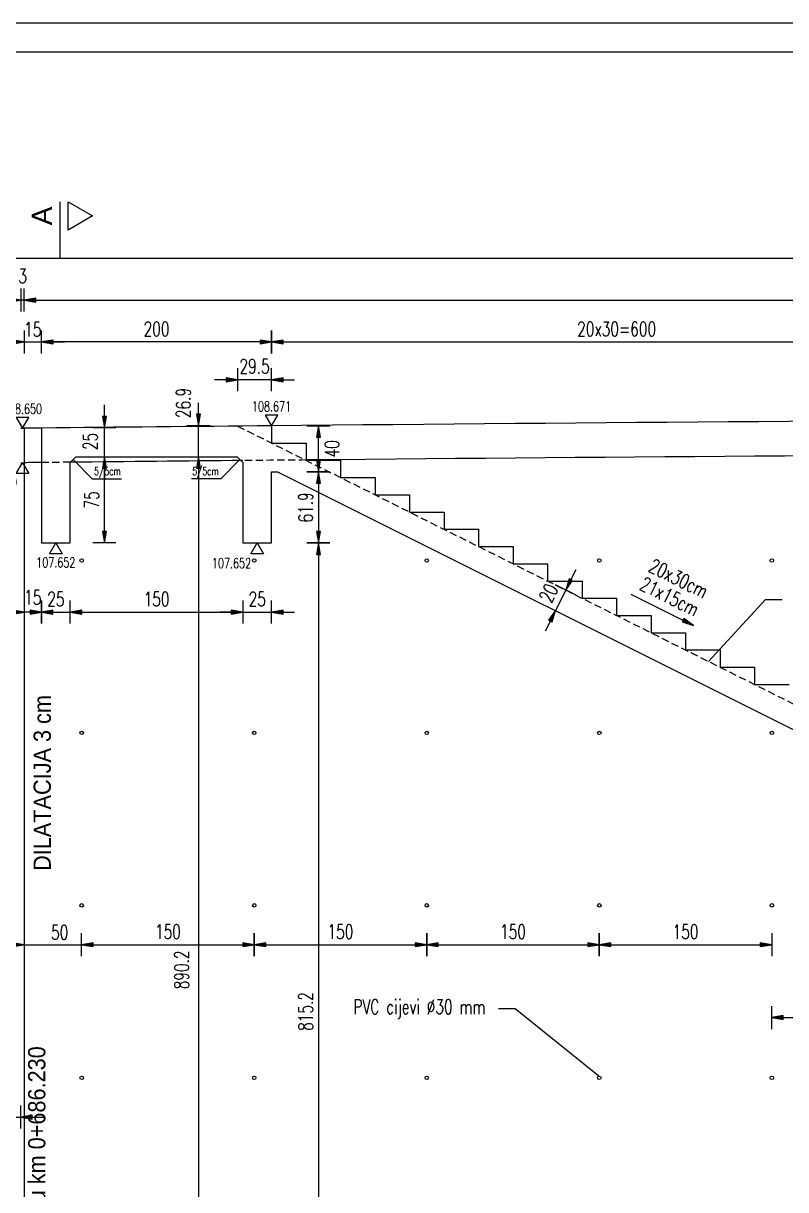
# Model space of a CAD drawing. Extents: x 5880 to 13065, y 60271 to 65757.
# Drawn here: x 9230 to 9893, y 64742 to 65757 of the extents above; entities that cross this region are included whole.
import ezdxf
from ezdxf.enums import TextEntityAlignment as Align

# ---------------------------------------------------------------- set-up
doc = ezdxf.new("R2010")
doc.units = 0
doc.header["$LTSCALE"] = 50
doc.header["$PDMODE"] = 34
doc.header["$PDSIZE"] = 5
doc.linetypes.add('HIDDEN', pattern=[9.525, 6.35, -3.175])
doc.linetypes.add('HIDDEN2', pattern=[0.1875, 0.125, -0.0625])
doc.layers.get('DEFPOINTS').update_dxf_attribs({"linetype": 'CONTINUOUS'})
for name, color, linetype in [('BETON', 7, 'CONTINUOUS'), ('KOTE', 4, 'CONTINUOUS'), ('NEVIDLJIVO', 9, 'HIDDEN2'), ('TANKO', 8, 'CONTINUOUS'), ('TEKST', 7, 'CONTINUOUS')]:
    doc.layers.add(name, color=color, linetype=linetype)
doc.styles.add('KOTE', font='romans.shx', dxfattribs={"width": 0.7})
doc.styles.add('NASLOV', font='ARIAL.TTF')
doc.styles.get("Standard").update_dxf_attribs({"font": 'romans.shx', "width": 0.9})
doc.dimstyles.new('M50', dxfattribs={"dimscale": 100, "dimtxt": 0.125, "dimasz": 0.1, "dimexe": 0.4, "dimexo": 2, "dimgap": 0.05, "dimtad": 1, "dimdec": 1, "dimrnd": 0.01, "dimdsep": 46, "dimtxsty": 'KOTE', "dimblk1": 'S', "dimblk2": 'S', "dimsah": 1, "dimcen": 0.4, "dimdle": 0.4, "dimse1": 1, "dimse2": 1, "dimclrd": 8, "dimclre": 251, "dimclrt": 4, "dimadec": 0, "dimazin": 0, "dimtfac": 1, "dimtdec": 1, "dimtmove": 2, "dimatfit": 3, "dimldrblk": 'S', "dimfxl": 0, "dimtvp": 1, "dimtolj": 1, "dimtzin": 4, "dimarcsym": 0})

# ---------------------------------------------------------------- blocks, each defined once
blk = doc.blocks.new('S')
at = {"layer": 'KOTE', "color": 9}
blk.add_line((0, 1), (0, -1), dxfattribs=at)
blk.add_lwpolyline([(-1, 0.17), (-1, -0.17), (0, 0)], close=True, dxfattribs=at)
at = {"layer": 'KOTE', "color": 9, "linetype": 'ByBlock'}
blk.add_solid([(-1, 0.17), (-1, -0.17), (0, 0)], dxfattribs=at)
blk = doc.blocks.new('*D115')
at = {"layer": 'DEFPOINTS', "color": 0}
for p in [(11581.2, 65516.3), (11581.2, 65417.8), (9231.3, 65404.9)]:
    blk.add_point(p, dxfattribs=at)
at = {"layer": 'TANKO', "color": 8, "lineweight": -2}
blk.add_line((9241.3, 65516.3), (11571.2, 65516.3), dxfattribs=at)
at = {"layer": 'TANKO', "color": 8, "lineweight": -2, "xscale": 10, "yscale": 10, "zscale": 10, "rotation": 180}
blk.add_blockref('S', (9231.3, 65516.3), dxfattribs=at)
at = {"layer": 'TANKO', "color": 8, "lineweight": -2, "xscale": 10, "yscale": 10, "zscale": 10}
blk.add_blockref('S', (11581.2, 65516.3), dxfattribs=at)
at = {"layer": 'TANKO', "color": 4, "insert": (10406.2, 65527.5), "char_height": 12.5, "attachment_point": 5, "style": 'KOTE'}
blk.add_mtext('\\A1;2350', dxfattribs=at)
blk = doc.blocks.new('*D129')
at = {"layer": 'DEFPOINTS', "color": 0}
for p in [(9228.2, 65516.3), (9228.2, 65404.9), (9231.3, 65404.9)]:
    blk.add_point(p, dxfattribs=at)
at = {"layer": 'TANKO', "color": 8, "lineweight": -2}
for p, q in [((9218.2, 65516.3), (9208.2, 65516.3)), ((9231.3, 65516.3), (9228.2, 65516.3)), ((9241.3, 65516.3), (9251.3, 65516.3))]:
    blk.add_line(p, q, dxfattribs=at)
at = {"layer": 'TANKO', "color": 8, "lineweight": -2, "xscale": 10, "yscale": 10, "zscale": 10}
blk.add_blockref('S', (9228.2, 65516.3), dxfattribs=at)
at = {"layer": 'TANKO', "color": 8, "lineweight": -2, "xscale": 10, "yscale": 10, "zscale": 10, "rotation": 180}
blk.add_blockref('S', (9231.3, 65516.3), dxfattribs=at)
at = {"layer": 'TANKO', "color": 4, "insert": (9229.9, 65537.2), "char_height": 12.5, "attachment_point": 5, "style": 'KOTE'}
blk.add_mtext('\\A1;3', dxfattribs=at)
blk = doc.blocks.new('*D132')
at = {"layer": 'DEFPOINTS', "color": 0}
for p in [(9146, 65375.1), (9246.3, 65375.1), (9246.2, 64489.9)]:
    blk.add_point(p, dxfattribs=at)
at = {"layer": 'TANKO', "color": 8, "lineweight": -2}
blk.add_line((9146, 64499.9), (9146, 65365.1), dxfattribs=at)
at = {"layer": 'TANKO', "color": 8, "lineweight": -2, "xscale": 10, "yscale": 10, "zscale": 10}
for p, rotation in [((9146, 65375.1), 89.99801480159866), ((9146, 64489.9), 269.9980148015986)]:
    blk.add_blockref('S', p, dxfattribs=dict(at, rotation=rotation))
at = {"layer": 'TANKO', "color": 4, "insert": (9134.7, 64932.5), "char_height": 12.5, "attachment_point": 5, "rotation": 89.998, "style": 'KOTE'}
blk.add_mtext('\\A1;885.2', dxfattribs=at)
blk = doc.blocks.new('*D133')
at = {"layer": 'DEFPOINTS', "color": 0}
for p in [(9146, 65405.1), (9246.3, 65405.1), (9246.3, 65375.1)]:
    blk.add_point(p, dxfattribs=at)
at = {"layer": 'TANKO', "color": 8, "lineweight": -2}
blk.add_line((9146, 65385.1), (9146, 65395.1), dxfattribs=at)
at = {"layer": 'TANKO', "color": 8, "lineweight": -2, "xscale": 10, "yscale": 10, "zscale": 10}
for p, rotation in [((9146, 65405.1), 89.99801480159866), ((9146, 65375.1), 269.9980148015986)]:
    blk.add_blockref('S', p, dxfattribs=dict(at, rotation=rotation))
at = {"layer": 'TANKO', "color": 4, "insert": (9134.8, 65390.1), "char_height": 12.5, "attachment_point": 5, "rotation": 89.998, "style": 'KOTE'}
blk.add_mtext('\\A1;30', dxfattribs=at)
blk = doc.blocks.new('*D137')
at = {"layer": 'DEFPOINTS', "color": 0}
for p in [(6325.2, 65552.6), (11581.2, 65417.8), (6325.2, 65358.6)]:
    blk.add_point(p, dxfattribs=at)
at = {"layer": 'TANKO', "color": 8, "lineweight": -2}
blk.add_line((11571.2, 65552.6), (6335.2, 65552.6), dxfattribs=at)
at = {"layer": 'TANKO', "color": 8, "lineweight": -2, "xscale": 10, "yscale": 10, "zscale": 10, "rotation": 180}
blk.add_blockref('S', (6325.2, 65552.6), dxfattribs=at)
at = {"layer": 'TANKO', "color": 8, "lineweight": -2, "xscale": 10, "yscale": 10, "zscale": 10}
blk.add_blockref('S', (11581.2, 65552.6), dxfattribs=at)
at = {"layer": 'TANKO', "color": 4, "insert": (8953.2, 65563.8), "char_height": 12.5, "attachment_point": 5, "style": 'KOTE'}
blk.add_mtext('\\A1;5256', dxfattribs=at)
blk = doc.blocks.new('GKOT')
at = {"layer": 'TANKO'}
blk.add_lwpolyline([(0, 0), (0.155, 0.268), (-0.155, 0.268)], close=True, dxfattribs=at)
at = {"layer": 'KOTE', "style": 'KOTE', "width": 0.7}
blk.add_attdef('KOTA', text='', height=0.25, dxfattribs=at).set_placement((0, 0.482), align=Align.MIDDLE)
blk = doc.blocks.new('dKOT')
at = {"layer": 'TANKO'}
blk.add_lwpolyline([(0, 0), (0.155, -0.268), (-0.155, -0.268)], close=True, dxfattribs=at)
at = {"layer": 'KOTE', "style": 'KOTE', "width": 0.7}
blk.add_attdef('KOTA', text='', height=0.25, dxfattribs=at).set_placement((0, -0.482), align=Align.MIDDLE)
blk = doc.blocks.new('*D149')
at = {"layer": 'DEFPOINTS', "color": 0}
for p in [(9703.3, 65263.4), (9693.2, 65246.2), (9694.4, 65245.6)]:
    blk.add_point(p, dxfattribs=at)
at = {"layer": 'TANKO', "color": 8, "lineweight": -2}
for p, q in [((9706.6, 65273), (9711, 65282)), ((9702.1, 65264.1), (9693.2, 65246.2)), ((9688.7, 65237.2), (9684.2, 65228.3))]:
    blk.add_line(p, q, dxfattribs=at)
at = {"layer": 'TANKO', "color": 8, "lineweight": -2, "xscale": 10, "yscale": 10, "zscale": 10}
for p, rotation in [((9702.1, 65264.1), 243.4349488229313), ((9693.2, 65246.2), 63.43494882293132)]:
    blk.add_blockref('S', p, dxfattribs=dict(at, rotation=rotation))
at = {"layer": 'TANKO', "color": 4, "insert": (9687.1, 65261.4), "char_height": 12.5, "attachment_point": 5, "rotation": 63.4349, "style": 'KOTE'}
blk.add_mtext('\\A1;20', dxfattribs=at)
blk = doc.blocks.new('STR')
at = {"layer": 'KOTE', "color": 9}
blk.add_lwpolyline([(-1, 0.17), (-1, -0.17), (0, 0)], close=True, dxfattribs=at)
at = {"layer": 'KOTE', "color": 9, "linetype": 'ByBlock'}
blk.add_solid([(-1, 0.17), (-1, -0.17), (0, 0)], dxfattribs=at)
blk = doc.blocks.new('*D152')
at = {"layer": 'DEFPOINTS', "color": 0}
for p in [(9246.3, 65305.1), (9271.3, 65305.1), (9271.3, 65244.9)]:
    blk.add_point(p, dxfattribs=at)
at = {"layer": 'TANKO', "color": 8, "lineweight": -2}
for p, q in [((9236.3, 65244.9), (9226.3, 65244.9)), ((9246.3, 65244.9), (9271.3, 65244.9)), ((9281.3, 65244.9), (9291.3, 65244.9))]:
    blk.add_line(p, q, dxfattribs=at)
at = {"layer": 'TANKO', "color": 8, "lineweight": -2, "xscale": 10, "yscale": 10, "zscale": 10}
blk.add_blockref('S', (9246.3, 65244.9), dxfattribs=at)
at = {"layer": 'TANKO', "color": 8, "lineweight": -2, "xscale": 10, "yscale": 10, "zscale": 10, "rotation": 180}
blk.add_blockref('S', (9271.3, 65244.9), dxfattribs=at)
at = {"layer": 'TANKO', "color": 4, "insert": (9258.8, 65256.2), "char_height": 12.5, "attachment_point": 5, "style": 'KOTE'}
blk.add_mtext('\\A1;25', dxfattribs=at)
blk = doc.blocks.new('*D153')
at = {"layer": 'DEFPOINTS', "color": 0}
for p in [(9271.3, 65305.1), (9421.3, 65305.1), (9421.3, 65244.9)]:
    blk.add_point(p, dxfattribs=at)
at = {"layer": 'TANKO', "color": 8, "lineweight": -2}
blk.add_line((9281.3, 65244.9), (9411.3, 65244.9), dxfattribs=at)
at = {"layer": 'TANKO', "color": 8, "lineweight": -2, "xscale": 10, "yscale": 10, "zscale": 10, "rotation": 180}
blk.add_blockref('S', (9271.3, 65244.9), dxfattribs=at)
at = {"layer": 'TANKO', "color": 8, "lineweight": -2, "xscale": 10, "yscale": 10, "zscale": 10}
blk.add_blockref('S', (9421.3, 65244.9), dxfattribs=at)
at = {"layer": 'TANKO', "color": 4, "insert": (9346.3, 65256.2), "char_height": 12.5, "attachment_point": 5, "style": 'KOTE'}
blk.add_mtext('\\A1;150', dxfattribs=at)
blk = doc.blocks.new('*D154')
at = {"layer": 'DEFPOINTS', "color": 0}
for p in [(9421.3, 65305.1), (9446.3, 65305.1), (9446.3, 65244.9)]:
    blk.add_point(p, dxfattribs=at)
at = {"layer": 'TANKO', "color": 8, "lineweight": -2}
for p, q in [((9411.3, 65244.9), (9401.3, 65244.9)), ((9421.3, 65244.9), (9446.3, 65244.9)), ((9456.3, 65244.9), (9466.3, 65244.9))]:
    blk.add_line(p, q, dxfattribs=at)
at = {"layer": 'TANKO', "color": 8, "lineweight": -2, "xscale": 10, "yscale": 10, "zscale": 10}
blk.add_blockref('S', (9421.3, 65244.9), dxfattribs=at)
at = {"layer": 'TANKO', "color": 8, "lineweight": -2, "xscale": 10, "yscale": 10, "zscale": 10, "rotation": 180}
blk.add_blockref('S', (9446.3, 65244.9), dxfattribs=at)
at = {"layer": 'TANKO', "color": 4, "insert": (9433.8, 65256.2), "char_height": 12.5, "attachment_point": 5, "style": 'KOTE'}
blk.add_mtext('\\A1;25', dxfattribs=at)
blk = doc.blocks.new('*D173')
at = {"layer": 'DEFPOINTS', "color": 0}
for p in [(9446.3, 65367), (9446.3, 65305.1), (9487.1, 65305.1)]:
    blk.add_point(p, dxfattribs=at)
at = {"layer": 'TANKO', "color": 8, "lineweight": -2}
blk.add_line((9487.1, 65357), (9487.1, 65315.1), dxfattribs=at)
at = {"layer": 'TANKO', "color": 8, "lineweight": -2, "xscale": 10, "yscale": 10, "zscale": 10}
for p, rotation in [((9487.1, 65367), 90), ((9487.1, 65305.1), 270)]:
    blk.add_blockref('S', p, dxfattribs=dict(at, rotation=rotation))
at = {"layer": 'TANKO', "color": 4, "insert": (9475.9, 65336), "char_height": 12.5, "attachment_point": 5, "rotation": 90, "style": 'KOTE'}
blk.add_mtext('\\A1;61.9', dxfattribs=at)
blk = doc.blocks.new('*D174')
at = {"layer": 'DEFPOINTS', "color": 0}
for p in [(9446.3, 65305.1), (9479.6, 64489.9), (9487.1, 64489.9)]:
    blk.add_point(p, dxfattribs=at)
at = {"layer": 'TANKO', "color": 8, "lineweight": -2}
blk.add_line((9487.1, 65295.1), (9487.1, 64499.9), dxfattribs=at)
at = {"layer": 'TANKO', "color": 8, "lineweight": -2, "xscale": 10, "yscale": 10, "zscale": 10}
for p, rotation in [((9487.1, 65305.1), 90), ((9487.1, 64489.9), 270)]:
    blk.add_blockref('S', p, dxfattribs=dict(at, rotation=rotation))
at = {"layer": 'TANKO', "color": 4, "insert": (9475.9, 64897.5), "char_height": 12.5, "attachment_point": 5, "rotation": 90, "style": 'KOTE'}
blk.add_mtext('\\A1;815.2', dxfattribs=at)
blk = doc.blocks.new('*D175')
at = {"layer": 'DEFPOINTS', "color": 0}
for p in [(9381.8, 65380.1), (9382.8, 64489.9), (9382.8, 64489.9)]:
    blk.add_point(p, dxfattribs=at)
at = {"layer": 'TANKO', "color": 8, "lineweight": -2}
blk.add_line((9382.8, 65370.1), (9382.8, 64499.9), dxfattribs=at)
at = {"layer": 'TANKO', "color": 8, "lineweight": -2, "xscale": 10, "yscale": 10, "zscale": 10}
for p, rotation in [((9382.8, 65380.1), 90), ((9382.8, 64489.9), 270)]:
    blk.add_blockref('S', p, dxfattribs=dict(at, rotation=rotation))
at = {"layer": 'TANKO', "color": 4, "insert": (9368.1, 64933.7), "char_height": 12.5, "attachment_point": 5, "rotation": 90, "style": 'KOTE'}
blk.add_mtext('\\A1;890.2', dxfattribs=at)
blk = doc.blocks.new('*D176')
at = {"layer": 'DEFPOINTS', "color": 0}
for p in [(9283.1, 65380.1), (9301, 65380.1), (9271.3, 65305.1)]:
    blk.add_point(p, dxfattribs=at)
at = {"layer": 'TANKO', "color": 8, "lineweight": -2}
blk.add_line((9301, 65315.1), (9301, 65370.1), dxfattribs=at)
at = {"layer": 'TANKO', "color": 8, "lineweight": -2, "xscale": 10, "yscale": 10, "zscale": 10}
for p, rotation in [((9301, 65380.1), 90), ((9301, 65305.1), 270)]:
    blk.add_blockref('S', p, dxfattribs=dict(at, rotation=rotation))
at = {"layer": 'TANKO', "color": 4, "insert": (9289.8, 65342.6), "char_height": 12.5, "attachment_point": 5, "rotation": 90, "style": 'KOTE'}
blk.add_mtext('\\A1;75', dxfattribs=at)
blk = doc.blocks.new('*D177')
at = {"layer": 'DEFPOINTS', "color": 0}
for p in [(9246.3, 65405.1), (9301, 65405.1), (9283.1, 65380.1)]:
    blk.add_point(p, dxfattribs=at)
at = {"layer": 'TANKO', "color": 8, "lineweight": -2}
for p, q in [((9301, 65415.1), (9301, 65425.1)), ((9301, 65380.1), (9301, 65405.1)), ((9301, 65370.1), (9301, 65360.1))]:
    blk.add_line(p, q, dxfattribs=at)
at = {"layer": 'TANKO', "color": 8, "lineweight": -2, "xscale": 10, "yscale": 10, "zscale": 10}
for p, rotation in [((9301, 65405.1), 270), ((9301, 65380.1), 90)]:
    blk.add_blockref('S', p, dxfattribs=dict(at, rotation=rotation))
at = {"layer": 'TANKO', "color": 4, "insert": (9288.8, 65393.4), "char_height": 12.5, "attachment_point": 5, "rotation": 90, "style": 'KOTE'}
blk.add_mtext('\\A1;25', dxfattribs=at)
blk = doc.blocks.new('*D178')
at = {"layer": 'DEFPOINTS', "color": 0}
for p in [(9382.8, 65407), (9446.3, 65407), (9407, 65380.1)]:
    blk.add_point(p, dxfattribs=at)
at = {"layer": 'TANKO', "color": 8, "lineweight": -2}
for p, q in [((9382.8, 65417), (9382.8, 65427)), ((9382.8, 65380.1), (9382.8, 65407)), ((9382.8, 65370.1), (9382.8, 65360.1))]:
    blk.add_line(p, q, dxfattribs=at)
at = {"layer": 'TANKO', "color": 8, "lineweight": -2, "xscale": 10, "yscale": 10, "zscale": 10}
for p, rotation in [((9382.8, 65407), 270), ((9382.8, 65380.1), 90)]:
    blk.add_blockref('S', p, dxfattribs=dict(at, rotation=rotation))
at = {"layer": 'TANKO', "color": 4, "insert": (9369.5, 65426.8), "char_height": 12.5, "attachment_point": 5, "rotation": 90, "style": 'KOTE'}
blk.add_mtext('\\A1;26.9', dxfattribs=at)
blk = doc.blocks.new('*D283')
at = {"layer": 'BETON', "color": 8, "lineweight": -2}
blk.add_line((9456.3, 65479.9), (10036.3, 65479.9), dxfattribs=at)
at = {"layer": 'DEFPOINTS', "color": 0}
for p in [(10046.3, 65479.9), (9446.3, 65407), (10046.3, 65105.1)]:
    blk.add_point(p, dxfattribs=at)
at = {"layer": 'BETON', "color": 8, "lineweight": -2, "xscale": 10, "yscale": 10, "zscale": 10, "rotation": 180}
blk.add_blockref('S', (9446.3, 65479.9), dxfattribs=at)
at = {"layer": 'BETON', "color": 8, "lineweight": -2, "xscale": 10, "yscale": 10, "zscale": 10}
blk.add_blockref('S', (10046.3, 65479.9), dxfattribs=at)
at = {"layer": 'BETON', "color": 4, "insert": (9746.3, 65491.2), "char_height": 12.5, "attachment_point": 5, "style": 'KOTE'}
blk.add_mtext('\\A1;2{\\fRomanS|b0|i0|c238|p2;0x30=}600', dxfattribs=at)
blk = doc.blocks.new('*D289')
at = {"layer": 'DEFPOINTS', "color": 0}
for p in [(9446.3, 65407), (9487.1, 65407), (9446.3, 65367)]:
    blk.add_point(p, dxfattribs=at)
at = {"layer": 'TANKO', "color": 8, "lineweight": -2}
blk.add_line((9487.1, 65377), (9487.1, 65397), dxfattribs=at)
at = {"layer": 'TANKO', "color": 8, "lineweight": -2, "xscale": 10, "yscale": 10, "zscale": 10}
for p, rotation in [((9487.1, 65407), 90), ((9487.1, 65367), 270)]:
    blk.add_blockref('S', p, dxfattribs=dict(at, rotation=rotation))
at = {"layer": 'TANKO', "color": 4, "insert": (9498.8, 65387), "char_height": 12.5, "attachment_point": 5, "rotation": 90, "style": 'KOTE'}
blk.add_mtext('\\A1;40', dxfattribs=at)
blk = doc.blocks.new('*D587')
at = {"layer": 'DEFPOINTS', "color": 0}
for p in [(9231.3, 65305.1), (9246.2, 65305.1), (9231.3, 65244.9)]:
    blk.add_point(p, dxfattribs=at)
at = {"layer": 'TANKO', "color": 8, "lineweight": -2}
for p, q in [((9221.3, 65244.9), (9211.3, 65244.9)), ((9246.2, 65244.9), (9231.3, 65244.9)), ((9256.2, 65244.9), (9266.2, 65244.9))]:
    blk.add_line(p, q, dxfattribs=at)
at = {"layer": 'TANKO', "color": 8, "lineweight": -2, "xscale": 10, "yscale": 10, "zscale": 10}
blk.add_blockref('S', (9231.3, 65244.9), dxfattribs=at)
at = {"layer": 'TANKO', "color": 8, "lineweight": -2, "xscale": 10, "yscale": 10, "zscale": 10, "rotation": 180}
blk.add_blockref('S', (9246.2, 65244.9), dxfattribs=at)
at = {"layer": 'TANKO', "color": 4, "insert": (9238.7, 65257.7), "char_height": 12.5, "attachment_point": 5, "style": 'KOTE'}
blk.add_mtext('\\A1;15', dxfattribs=at)
blk = doc.blocks.new('*D588')
at = {"layer": 'DEFPOINTS', "color": 0}
for p in [(9246.2, 65479.9), (9231.3, 65404.9), (9246.2, 65405.1)]:
    blk.add_point(p, dxfattribs=at)
at = {"layer": 'TANKO', "color": 8, "lineweight": -2}
for p, q in [((9221.3, 65479.9), (9211.3, 65479.9)), ((9231.3, 65479.9), (9246.2, 65479.9)), ((9256.2, 65479.9), (9266.2, 65479.9))]:
    blk.add_line(p, q, dxfattribs=at)
at = {"layer": 'TANKO', "color": 8, "lineweight": -2, "xscale": 10, "yscale": 10, "zscale": 10}
blk.add_blockref('S', (9231.3, 65479.9), dxfattribs=at)
at = {"layer": 'TANKO', "color": 8, "lineweight": -2, "xscale": 10, "yscale": 10, "zscale": 10, "rotation": 180}
blk.add_blockref('S', (9246.2, 65479.9), dxfattribs=at)
at = {"layer": 'TANKO', "color": 4, "insert": (9238.7, 65490.8), "char_height": 12.5, "attachment_point": 5, "style": 'KOTE'}
blk.add_mtext('\\A1;15', dxfattribs=at)
blk = doc.blocks.new('*D589')
at = {"layer": 'DEFPOINTS', "color": 0}
for p in [(9246.3, 65479.9), (9246.3, 65405.1), (9446.3, 65404.7)]:
    blk.add_point(p, dxfattribs=at)
at = {"layer": 'TANKO', "color": 8, "lineweight": -2}
blk.add_line((9436.3, 65479.9), (9256.3, 65479.9), dxfattribs=at)
at = {"layer": 'TANKO', "color": 8, "lineweight": -2, "xscale": 10, "yscale": 10, "zscale": 10, "rotation": 180}
blk.add_blockref('S', (9246.3, 65479.9), dxfattribs=at)
at = {"layer": 'TANKO', "color": 8, "lineweight": -2, "xscale": 10, "yscale": 10, "zscale": 10}
blk.add_blockref('S', (9446.3, 65479.9), dxfattribs=at)
at = {"layer": 'TANKO', "color": 4, "insert": (9346.3, 65491.2), "char_height": 12.5, "attachment_point": 5, "style": 'KOTE'}
blk.add_mtext('\\A1;200', dxfattribs=at)
blk = doc.blocks.new('*D604')
at = {"layer": 'DEFPOINTS', "color": 0}
for p in [(9416.8, 65447), (9416.8, 65406.7), (9446.3, 65404.7)]:
    blk.add_point(p, dxfattribs=at)
at = {"layer": 'TANKO', "color": 8, "lineweight": -2}
for p, q in [((9406.8, 65447), (9396.8, 65447)), ((9446.3, 65447), (9416.8, 65447)), ((9456.3, 65447), (9466.3, 65447))]:
    blk.add_line(p, q, dxfattribs=at)
at = {"layer": 'TANKO', "color": 8, "lineweight": -2, "xscale": 10, "yscale": 10, "zscale": 10}
blk.add_blockref('S', (9416.8, 65447), dxfattribs=at)
at = {"layer": 'TANKO', "color": 8, "lineweight": -2, "xscale": 10, "yscale": 10, "zscale": 10, "rotation": 180}
blk.add_blockref('S', (9446.3, 65447), dxfattribs=at)
at = {"layer": 'TANKO', "color": 4, "insert": (9431.5, 65458.8), "char_height": 12.5, "attachment_point": 5, "style": 'KOTE'}
blk.add_mtext('\\A1;29.5', dxfattribs=at)
blk = doc.blocks.new('A$C788B3A02')
at = {"layer": 'TANKO'}
for centre in [(0, 150), (150, 150), (300, 150), (450, 150), (600, 150)]:
    blk.add_circle(centre, 1.5, dxfattribs=at)
blk = doc.blocks.new('*D649')
at = {"layer": 'DEFPOINTS', "color": 0}
for p in [(9178.2, 64838.4), (9228.2, 64824.7), (9228.2, 64805.6)]:
    blk.add_point(p, dxfattribs=at)
at = {"layer": 'TANKO', "color": 8, "lineweight": -2}
for p, q in [((9168.2, 64805.6), (9158.2, 64805.6)), ((9178.2, 64805.6), (9228.2, 64805.6)), ((9238.2, 64805.6), (9248.2, 64805.6))]:
    blk.add_line(p, q, dxfattribs=at)
at = {"layer": 'TANKO', "color": 8, "lineweight": -2, "xscale": 10, "yscale": 10, "zscale": 10}
blk.add_blockref('S', (9178.2, 64805.6), dxfattribs=at)
at = {"layer": 'TANKO', "color": 8, "lineweight": -2, "xscale": 10, "yscale": 10, "zscale": 10, "rotation": 180}
blk.add_blockref('S', (9228.2, 64805.6), dxfattribs=at)
at = {"layer": 'TANKO', "color": 4, "insert": (9192.5, 64816.9), "char_height": 12.5, "attachment_point": 5, "style": 'KOTE'}
blk.add_mtext('\\A1;50', dxfattribs=at)
blk = doc.blocks.new('*D656')
at = {"layer": 'DEFPOINTS', "color": 0}
for p in [(9281.2, 64988.4), (9231.2, 64976.6), (9281.2, 64955.6)]:
    blk.add_point(p, dxfattribs=at)
at = {"layer": 'TANKO', "color": 8, "lineweight": -2}
for p, q in [((9221.2, 64955.6), (9211.2, 64955.6)), ((9231.2, 64955.6), (9281.2, 64955.6)), ((9291.2, 64955.6), (9301.2, 64955.6))]:
    blk.add_line(p, q, dxfattribs=at)
at = {"layer": 'TANKO', "color": 8, "lineweight": -2, "xscale": 10, "yscale": 10, "zscale": 10}
blk.add_blockref('S', (9231.2, 64955.6), dxfattribs=at)
at = {"layer": 'TANKO', "color": 8, "lineweight": -2, "xscale": 10, "yscale": 10, "zscale": 10, "rotation": 180}
blk.add_blockref('S', (9281.2, 64955.6), dxfattribs=at)
at = {"layer": 'TANKO', "color": 4, "insert": (9262.1, 64966.3), "char_height": 12.5, "attachment_point": 5, "style": 'KOTE'}
blk.add_mtext('\\A1;50', dxfattribs=at)
blk = doc.blocks.new('*D657')
at = {"layer": 'DEFPOINTS', "color": 0}
for p in [(9281.2, 64988.4), (9431.2, 64988.4), (9431.2, 64955.6)]:
    blk.add_point(p, dxfattribs=at)
at = {"layer": 'TANKO', "color": 8, "lineweight": -2}
blk.add_line((9291.2, 64955.6), (9421.2, 64955.6), dxfattribs=at)
at = {"layer": 'TANKO', "color": 8, "lineweight": -2, "xscale": 10, "yscale": 10, "zscale": 10, "rotation": 180}
blk.add_blockref('S', (9281.2, 64955.6), dxfattribs=at)
at = {"layer": 'TANKO', "color": 8, "lineweight": -2, "xscale": 10, "yscale": 10, "zscale": 10}
blk.add_blockref('S', (9431.2, 64955.6), dxfattribs=at)
at = {"layer": 'TANKO', "color": 4, "insert": (9356.2, 64966.9), "char_height": 12.5, "attachment_point": 5, "style": 'KOTE'}
blk.add_mtext('\\A1;150', dxfattribs=at)
blk = doc.blocks.new('*D658')
at = {"layer": 'DEFPOINTS', "color": 0}
for p in [(9431.2, 64988.4), (9581.2, 64988.4), (9581.2, 64955.6)]:
    blk.add_point(p, dxfattribs=at)
at = {"layer": 'TANKO', "color": 8, "lineweight": -2}
blk.add_line((9441.2, 64955.6), (9571.2, 64955.6), dxfattribs=at)
at = {"layer": 'TANKO', "color": 8, "lineweight": -2, "xscale": 10, "yscale": 10, "zscale": 10, "rotation": 180}
blk.add_blockref('S', (9431.2, 64955.6), dxfattribs=at)
at = {"layer": 'TANKO', "color": 8, "lineweight": -2, "xscale": 10, "yscale": 10, "zscale": 10}
blk.add_blockref('S', (9581.2, 64955.6), dxfattribs=at)
at = {"layer": 'TANKO', "color": 4, "insert": (9506.2, 64966.9), "char_height": 12.5, "attachment_point": 5, "style": 'KOTE'}
blk.add_mtext('\\A1;150', dxfattribs=at)
blk = doc.blocks.new('*D659')
at = {"layer": 'DEFPOINTS', "color": 0}
for p in [(9581.2, 64988.4), (9731.2, 64988.4), (9731.2, 64955.6)]:
    blk.add_point(p, dxfattribs=at)
at = {"layer": 'TANKO', "color": 8, "lineweight": -2}
blk.add_line((9591.2, 64955.6), (9721.2, 64955.6), dxfattribs=at)
at = {"layer": 'TANKO', "color": 8, "lineweight": -2, "xscale": 10, "yscale": 10, "zscale": 10, "rotation": 180}
blk.add_blockref('S', (9581.2, 64955.6), dxfattribs=at)
at = {"layer": 'TANKO', "color": 8, "lineweight": -2, "xscale": 10, "yscale": 10, "zscale": 10}
blk.add_blockref('S', (9731.2, 64955.6), dxfattribs=at)
at = {"layer": 'TANKO', "color": 4, "insert": (9656.2, 64966.9), "char_height": 12.5, "attachment_point": 5, "style": 'KOTE'}
blk.add_mtext('\\A1;150', dxfattribs=at)
blk = doc.blocks.new('*D660')
at = {"layer": 'DEFPOINTS', "color": 0}
for p in [(9731.2, 64988.4), (9881.2, 64988.4), (9881.2, 64955.6)]:
    blk.add_point(p, dxfattribs=at)
at = {"layer": 'TANKO', "color": 8, "lineweight": -2}
blk.add_line((9741.2, 64955.6), (9871.2, 64955.6), dxfattribs=at)
at = {"layer": 'TANKO', "color": 8, "lineweight": -2, "xscale": 10, "yscale": 10, "zscale": 10, "rotation": 180}
blk.add_blockref('S', (9731.2, 64955.6), dxfattribs=at)
at = {"layer": 'TANKO', "color": 8, "lineweight": -2, "xscale": 10, "yscale": 10, "zscale": 10}
blk.add_blockref('S', (9881.2, 64955.6), dxfattribs=at)
at = {"layer": 'TANKO', "color": 4, "insert": (9806.2, 64966.9), "char_height": 12.5, "attachment_point": 5, "style": 'KOTE'}
blk.add_mtext('\\A1;150', dxfattribs=at)
blk = doc.blocks.new('*D661')
at = {"layer": 'DEFPOINTS', "color": 0}
for p in [(9881.2, 64988.4), (10031.2, 64988.4), (10031.2, 64892.2)]:
    blk.add_point(p, dxfattribs=at)
at = {"layer": 'TANKO', "color": 8, "lineweight": -2}
blk.add_line((9891.2, 64892.2), (10021.2, 64892.2), dxfattribs=at)
at = {"layer": 'TANKO', "color": 8, "lineweight": -2, "xscale": 10, "yscale": 10, "zscale": 10, "rotation": 180}
blk.add_blockref('S', (9881.2, 64892.2), dxfattribs=at)
at = {"layer": 'TANKO', "color": 8, "lineweight": -2, "xscale": 10, "yscale": 10, "zscale": 10}
blk.add_blockref('S', (10031.2, 64892.2), dxfattribs=at)
at = {"layer": 'TANKO', "color": 4, "insert": (9956.2, 64903.5), "char_height": 12.5, "attachment_point": 5, "style": 'KOTE'}
blk.add_mtext('\\A1;150', dxfattribs=at)

msp = doc.modelspace()

# ---------------------------------------------------------------- linework, layer by layer
at = {"layer": 'BETON'}
for p, q in [((9231.25, 65404.9), (9231.24, 64489.86)), ((9246.26, 65405.05), (9246.26, 65305.05)), ((9446.26, 65406.98), (9446.26, 65391.98)), ((9446.26, 65391.98), (9476.26, 65391.98)), ((9476.26, 65391.98), (9476.26, 65376.98)), ((9271.26, 65375.05), (9276.26, 65380.05)), ((9271.26, 65305.05), (9271.26, 65375.05)), ((9276.26, 65380.05), (9416.26, 65380.05)), ((9416.26, 65380.05), (9421.26, 65375.05)), ((9421.26, 65375.05), (9421.26, 65305.05)), ((9476.26, 65376.98), (9506.26, 65376.98)), ((9506.26, 65376.98), (9506.26, 65361.98)), ((9446.26, 65305.05), (9446.26, 65366.98)), ((9446.26, 65366.98), (9451.54, 65366.98)), ((9451.54, 65366.98), (10046.26, 65069.62)), ((9506.26, 65361.98), (9536.26, 65361.98)), ((9536.26, 65361.98), (9536.26, 65346.98)), ((9536.26, 65346.98), (9566.26, 65346.98)), ((9566.26, 65346.98), (9566.26, 65331.98)), ((9566.26, 65331.98), (9596.26, 65331.98)), ((9596.26, 65331.98), (9596.26, 65316.98)), ((9596.26, 65316.98), (9626.26, 65316.98)), ((9626.26, 65316.98), (9626.26, 65301.98)), ((9246.26, 65305.05), (9271.26, 65305.05)), ((9421.26, 65305.05), (9446.26, 65305.05)), ((9626.26, 65301.98), (9656.26, 65301.98)), ((9656.26, 65301.98), (9656.26, 65286.98)), ((9656.26, 65286.98), (9686.26, 65286.98)), ((9686.26, 65286.98), (9686.26, 65271.98)), ((9686.26, 65271.98), (9716.26, 65271.98)), ((9716.26, 65271.98), (9716.26, 65256.98)), ((9716.26, 65256.98), (9746.26, 65256.98)), ((9746.26, 65256.98), (9746.26, 65241.98)), ((9746.26, 65241.98), (9776.26, 65241.98)), ((9776.26, 65241.98), (9776.26, 65226.98)), ((9776.26, 65226.98), (9806.26, 65226.98)), ((9806.26, 65226.98), (9806.26, 65211.98)), ((9806.26, 65211.98), (9836.26, 65211.98)), ((9836.26, 65211.98), (9836.26, 65196.98)), ((9836.26, 65196.98), (9866.26, 65196.98)), ((9866.26, 65196.98), (9866.26, 65181.98)), ((9866.26, 65181.98), (9896.26, 65181.98))]:
    msp.add_line(p, q, dxfattribs=at)
for points in [[(5965.91, 63020.31), (13065.28, 63020.31), (13065.28, 65757.1), (5965.91, 65757.1)], [(6090.91, 63045.31), (13040.28, 63045.31), (13040.28, 65732.1), (6090.91, 65732.1)]]:
    msp.add_lwpolyline(points, close=True, dxfattribs=at)
for centre, radius, start, end in [((11759.97, -184582.31), 250000, 90.1420317, 90.5302721), ((11759.97, -184582.31), 250000, 90.5761108, 90.5795504), ((11740.6, -182534.88), 247952.47, 90.5301743, 90.5763876), ((11759.97, -184582.31), 249970, 90.1420317, 90.5234591), ((11759.97, -184582.31), 249970, 90.57618, 90.57962), ((11759.97, -184582.31), 249970, 90.5360662, 90.5704494)]:
    msp.add_arc(centre, radius, start, end, dxfattribs=at)
at = {"layer": 'NEVIDLJIVO'}
msp.add_line((9416.81, 65406.71), (10046.26, 65091.98), dxfattribs=at)
for centre, radius, start, end in [((9321.37, 59678.84), 5696.68, 90.50397, 90.75542), ((11759.97, -184582.31), 249970, 90.5234591, 90.5360662)]:
    msp.add_arc(centre, radius, start, end, dxfattribs=at)
at = {"layer": 'TANKO'}
for p, q in [((9228.24, 65404.87), (9231.25, 65404.9)), ((9228.24, 65374.87), (9231.25, 65374.9)), ((9273.76, 65377.55), (9290.31, 65360.89)), ((9418.76, 65377.55), (9402.21, 65360.89)), ((9290.31, 65360.89), (9315.93, 65360.89)), ((9402.21, 65360.89), (9376.59, 65360.89)), ((9758.78, 65260.51), (9813.06, 65233.37)), ((9826.24, 65202), (9875.79, 65255.92)), ((9875.79, 65255.92), (9890.29, 65255.92)), ((9658.2, 64899.87), (9643.69, 64899.87)), ((9730.8, 64841.27), (9658.2, 64899.87))]:
    msp.add_line(p, q, dxfattribs=at)
at = {"layer": 'TEKST', "linetype": 'HIDDEN'}
msp.add_line((9262.35, 65601.78), (9262.35, 65552.78), dxfattribs=at)
at = {"layer": 'TEKST'}
msp.add_lwpolyline([(9269.35, 65577.28), (9269.35, 65601.78), (9290.57, 65589.53)], close=True, dxfattribs=at)

# ---------------------------------------------------------------- block references
at = {"layer": 'KOTE', "xscale": 10, "yscale": 10, "zscale": 10, "rotation": 333.434948822922}
msp.add_blockref('STR', (9813.06, 65233.37), dxfattribs=at)
at = {"layer": 'TANKO', "xscale": 35, "yscale": 35, "zscale": 35}
for p, values in [((9229.75, 65404.89), {'KOTA': '108.650'}), ((9446.26, 65406.98), {'KOTA': '108.671'})]:
    msp.add_blockref('GKOT', p, dxfattribs=at).add_auto_attribs(values)
at = {"layer": 'TANKO'}
ref = msp.add_blockref('dKOT', (9229.75, 65374.88), dxfattribs=dict(at, xscale=35, yscale=35, zscale=35))
ref.add_attrib('KOTA', '108.350', dxfattribs={"layer": 'KOTE', "height": 8.75, "style": 'KOTE', "width": 0.7}).set_placement((9207.87, 65358.02), align=Align.MIDDLE)
ref = msp.add_blockref('dKOT', (9258.76, 65305.05), dxfattribs=dict(at, xscale=35, yscale=35, zscale=35))
ref.add_attrib('KOTA', '107.652', dxfattribs={"layer": 'KOTE', "height": 8.75, "style": 'KOTE', "width": 0.7}).set_placement((9258.72, 65288.12), align=Align.MIDDLE)
ref = msp.add_blockref('dKOT', (9433.76, 65305.05), dxfattribs=dict(at, xscale=35, yscale=35, zscale=35))
ref.add_attrib('KOTA', '107.652', dxfattribs={"layer": 'KOTE', "height": 8.75, "style": 'KOTE', "width": 0.7}).set_placement((9411.51, 65287.51), align=Align.MIDDLE)
for p in [(9281.24, 65139.83), (9281.24, 64989.83), (9281.24, 64839.83), (9281.24, 64689.83)]:
    msp.add_blockref('A$C788B3A02', p, dxfattribs=at)

# ---------------------------------------------------------------- texts
at = {"layer": 'KOTE', "style": 'KOTE', "width": 0.7}
for s, height, p in [('5/5cm', 7, (9303.59, 65367.04)), ('5/5cm', 7, (9388.93, 65367.04)), ('PVC cijevi %%c30 mm', 12.5, (9574.85, 64899.77))]:
    msp.add_text(s, height=height, dxfattribs=at).set_placement(p, align=Align.MIDDLE)
for s, p in [('20x30cm', (9800.23, 65274.18)), ('21x15cm', (9792.37, 65258.47))]:
    msp.add_text(s, height=12.5, rotation=333.43495, dxfattribs=at).set_placement(p, align=Align.MIDDLE)
at = {"layer": 'TEKST', "style": 'NASLOV'}
msp.add_text('A', height=17.5, rotation=90, dxfattribs=at).set_placement((9246.6, 65589.53), align=Align.MIDDLE)
at = {"layer": 'TEKST', "char_height": 15, "attachment_point": 5, "rotation": 90}
for s, insert in [('{\\fArial|b0|i0|c238|p34;DILATACIJA 3 cm}', (9247.01, 65096.28)), ('{\\fArial|b0|i0|c238|p34;početak potpornog zida 3. u km 0+686.230}', (9244.39, 64688.23))]:
    msp.add_mtext(s, dxfattribs=dict(at, insert=insert))

# ---------------------------------------------------------------- dimensions: what is measured, and where the dimension line sits
at = {"layer": 'BETON'}
dim = msp.add_linear_dim(base=(10046.26, 65479.94), p1=(9446.26, 65406.98), p2=(10046.26, 65105.05), text='2{\\fRomanS|b0|i0|c238|p2;0x30=}<>', dimstyle='M50', dxfattribs=at)
dim.commit()
dim.dimension.update_dxf_attribs({"geometry": '*D283', "text_midpoint": (9746.26, 65491.25)})
at = {"layer": 'TANKO'}
for base, p1, p2, picture, middle in [((6325.24, 65552.58), (11581.25, 65417.81), (6325.24, 65358.61), '*D137', (8953.25, 65563.83)), ((11581.25, 65516.26), (9231.25, 65404.9), (11581.25, 65417.81), '*D115', (10406.25, 65527.51)), ((9246.28, 65479.94), (9446.26, 65404.75), (9246.28, 65405.05), '*D589', (9346.27, 65491.19)), ((9271.26, 65244.94), (9246.26, 65305.05), (9271.26, 65305.05), '*D152', (9258.76, 65256.19)), ((9421.26, 65244.94), (9271.26, 65305.05), (9421.26, 65305.05), '*D153', (9346.26, 65256.19)), ((9446.26, 65244.94), (9421.26, 65305.05), (9446.26, 65305.05), '*D154', (9433.76, 65256.19)), ((9431.25, 64955.63), (9281.25, 64988.36), (9431.25, 64988.36), '*D657', (9356.25, 64966.88)), ((9581.25, 64955.63), (9431.25, 64988.36), (9581.25, 64988.36), '*D658', (9506.25, 64966.88)), ((9731.25, 64955.63), (9581.25, 64988.36), (9731.25, 64988.36), '*D659', (9656.25, 64966.88)), ((9881.25, 64955.63), (9731.25, 64988.36), (9881.25, 64988.36), '*D660', (9806.25, 64966.88)), ((10031.25, 64892.2), (9881.25, 64988.36), (10031.25, 64988.36), '*D661', (9956.25, 64903.45))]:
    dim = msp.add_linear_dim(base=base, p1=p1, p2=p2, dimstyle='M50', dxfattribs=at)
    dim.commit()
    dim.dimension.update_dxf_attribs({"geometry": picture, "text_midpoint": middle})
for base, p1, p2, picture, middle in [((9228.24, 65516.26), (9231.25, 65404.9), (9228.24, 65404.87), '*D129', (9229.94, 65537.22)), ((9246.21, 65479.94), (9231.25, 65404.9), (9246.21, 65405.05), '*D588', (9238.73, 65490.76)), ((9416.808, 65446.9662), (9446.2595, 65404.7461), (9416.808, 65406.7103), '*D604', (9431.5337, 65458.7923)), ((9231.25, 65244.94), (9246.21, 65305.05), (9231.25, 65305.05), '*D587', (9238.73, 65257.68)), ((9281.25, 64955.63), (9231.25, 64976.6), (9281.25, 64988.36), '*D656', (9262.12, 64966.33)), ((9228.25, 64805.63), (9178.25, 64838.36), (9228.25, 64824.73), '*D649', (9192.5, 64816.88))]:
    dim = msp.add_linear_dim(base=base, p1=p1, p2=p2, dimstyle='M50', dxfattribs=at)
    dim.commit()
    dim.dimension.update_dxf_attribs({"geometry": picture, "text_midpoint": middle, "dimtype": 160})
for base, p1, p2, angle, picture, middle, dimtype in [((9382.8, 65406.98), (9407.05, 65380.05), (9446.26, 65406.98), 90, '*D178', (9369.45, 65426.81), 160), ((9301.04, 65405.05), (9283.14, 65380.05), (9246.28, 65405.05), 90, '*D177', (9288.83, 65393.39), 160), ((9487.12, 65406.98), (9446.26, 65366.98), (9446.26, 65406.98), 90, '*D289', (9498.76, 65386.98), 160), ((9382.8, 64489.86), (9381.79, 65380.05), (9382.8, 64489.86), 90, '*D175', (9368.1, 64933.72), 160), ((9693.15, 65246.18), (9703.33, 65263.45), (9694.39, 65245.56), 243.43495, '*D149', (9687.05, 65261.37), 161)]:
    dim = msp.add_linear_dim(base=base, p1=p1, p2=p2, angle=angle, dimstyle='M50', dxfattribs=at)
    dim.commit()
    dim.dimension.update_dxf_attribs({"geometry": picture, "text_midpoint": middle, "dimtype": dimtype})
for base, p1, p2, angle, picture, middle in [((9146, 65405.06), (9246.28, 65375.05), (9246.26, 65405.05), 89.99801, '*D133', (9134.75, 65390.06)), ((9146, 65375.06), (9246.25, 64489.86), (9246.28, 65375.05), 89.99801, '*D132', (9134.74, 64932.46)), ((9301.04, 65380.05), (9271.26, 65305.05), (9283.14, 65380.05), 90, '*D176', (9289.79, 65342.55)), ((9487.12, 65305.05), (9446.26, 65366.98), (9446.26, 65305.05), 90, '*D173', (9475.87, 65336.02)), ((9487.12, 64489.86), (9446.26, 65305.05), (9479.59, 64489.86), 90, '*D174', (9475.87, 64897.45))]:
    dim = msp.add_linear_dim(base=base, p1=p1, p2=p2, angle=angle, dimstyle='M50', dxfattribs=at)
    dim.commit()
    dim.dimension.update_dxf_attribs({"geometry": picture, "text_midpoint": middle})

doc.saveas('drawing.dxf')
